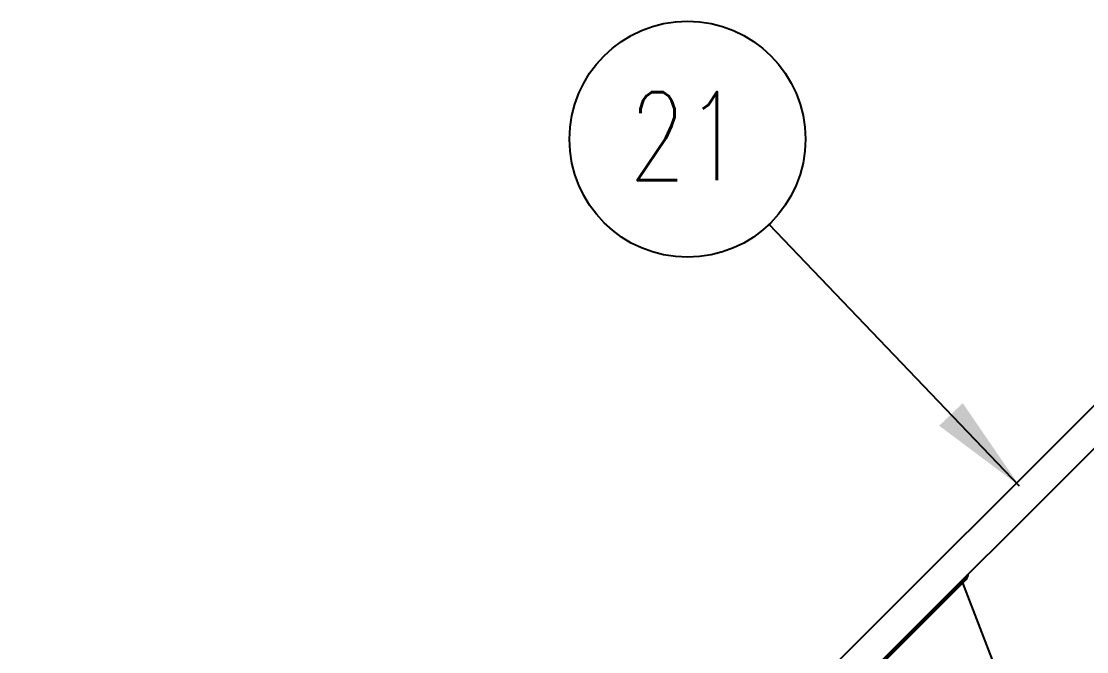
# Model space of a CAD drawing. Header units: millimetres. Extents: x 0 to 55611, y 0 to 32827.
# Drawn here: x 32100 to 33443, y 13699 to 14494 of the extents above; entities that cross this region are included whole.
import ezdxf

# ---------------------------------------------------------------- set-up
doc = ezdxf.new("R2010")
doc.units = ezdxf.units.MM
doc.header["$LTSCALE"] = 10
doc.linetypes.add('SLD-Continua', pattern=[0])
doc.layers.add('FIMSA-ACOTACIONES', color=7, linetype='SLD-Continua')
doc.layers.add('STRUC', color=5, linetype='SLD-Continua')
doc.styles.add('1', font='romans.shx', dxfattribs={"height": 125})
doc.styles.add('SLDTEXTSTYLE18', font='romans.shx', dxfattribs={"width": 0.75})
doc.dimstyles.new('50', dxfattribs={"dimscale": 0, "dimtxt": 125, "dimasz": 125, "dimexe": 125, "dimexo": 125, "dimgap": 50, "dimtad": 1, "dimdec": 0, "dimlfac": 49.861111, "dimzin": 1, "dimtxsty": '1', "dimcen": 2.5, "dimclrd": 1, "dimclre": 1, "dimadec": 0, "dimazin": 0, "dimtfac": 1, "dimtdec": 0, "dimtmove": 0, "dimatfit": 3, "dimfxl": 1, "dimtzin": 1, "dimarcsym": 0})

# ---------------------------------------------------------------- blocks, each defined once
blk = doc.blocks.new('SW_NOTE_0_64')
at = {"layer": 'FIMSA-ACOTACIONES', "color": 0}
blk.add_circle((-102.9, 107.4), 148.7, dxfattribs=at)
at = {"layer": 'FIMSA-ACOTACIONES', "color": 0, "insert": (-105.1, 166.8), "char_height": 111.12, "attachment_point": 2, "style": 'SLDTEXTSTYLE18'}
blk.add_mtext('21', dxfattribs=at)

msp = doc.modelspace()

# ---------------------------------------------------------------- linework, layer by layer
at = {"layer": 'STRUC', "linetype": 'SLD-Continua', "lineweight": 25}
for p, q in [((33850.8, 14407.1), (32100.4, 12660.2)), ((32138.6, 12644.1), (33852.8, 14354.9)), ((33037.8, 13539.8), (33290.3, 13791.9)), ((33038.4, 13538.1), (33291, 13790.2)), ((33359.5, 13598.5), (33287.1, 13786.2))]:
    msp.add_line(p, q, dxfattribs=at)
for centre, radius, start, end in [((33284.4, 13798.2), 8.67, 313.4256, 345.5722), ((33286, 13795.8), 7.55, 311.1373, 6.9658)]:
    msp.add_arc(centre, radius, start, end, dxfattribs=at)

# ---------------------------------------------------------------- block references
at = {"layer": 'FIMSA-ACOTACIONES'}
msp.add_blockref('SW_NOTE_0_64', (33042.8, 14237.6), dxfattribs=at)

# ---------------------------------------------------------------- leaders
msp.add_leader([(33358.5, 13908), (33042.8, 14237.6)], dimstyle='50', override={"dimscale": 1, "dimlfac": 1})

doc.saveas('drawing.dxf')
